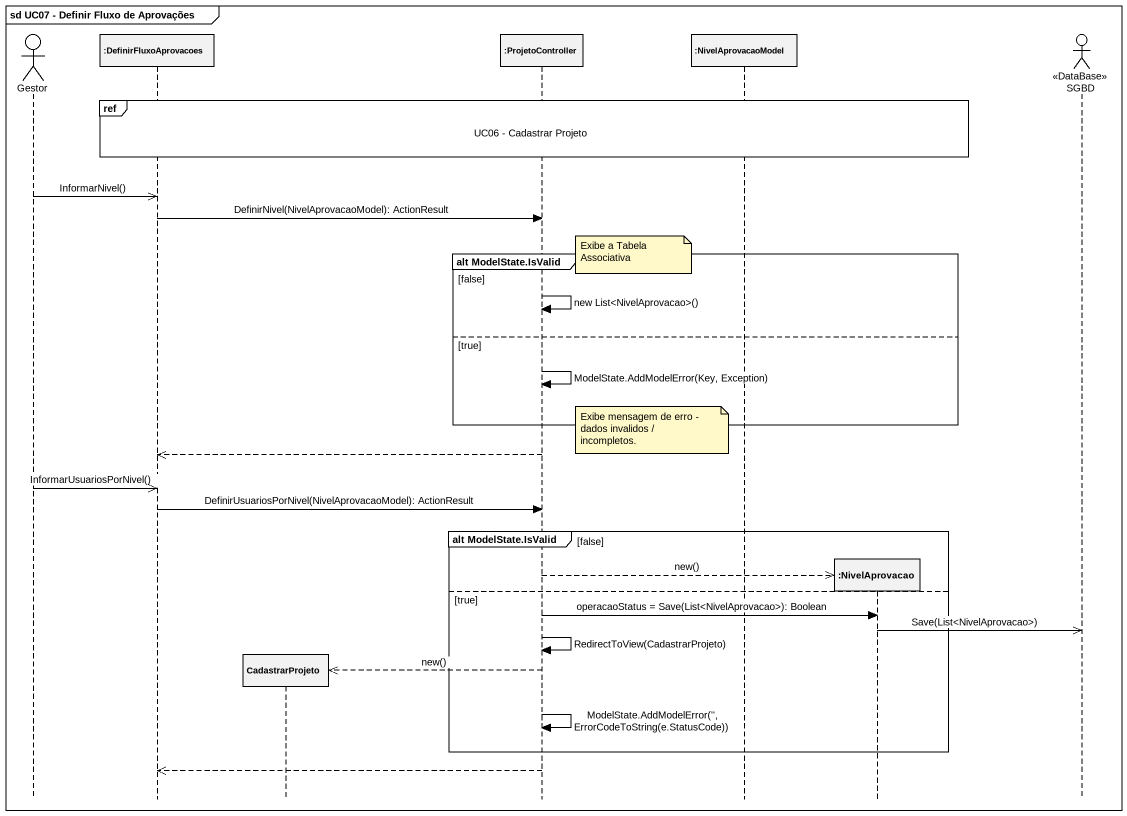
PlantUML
@startuml
mainframe sd UC07 - Definir Fluxo de Aprovações
hide footbox
actor Gestor
participant ":DefinirFluxoAprovacoes" as DefinirFluxoAprovacoes
participant CadastrarProjeto
participant ":ProjetoController" as ProjetoController
participant ":NivelAprovacaoModel" as NivelAprovacaoModel
participant ":NivelAprovacao" as NivelAprovacao
actor SGBD <<DataBase>>

ref over DefinirFluxoAprovacoes, CadastrarProjeto, ProjetoController, NivelAprovacaoModel, NivelAprovacao : UC06 - Cadastrar Projeto
Gestor ->> DefinirFluxoAprovacoes : InformarNivel()
DefinirFluxoAprovacoes -> ProjetoController : DefinirNivel(NivelAprovacaoModel): ActionResult
group alt ModelState.IsValid [false]
  note right of ProjetoController : Exibe a Tabela Associativa
  ProjetoController -> ProjetoController : new List<NivelAprovacao>()
else true
  ProjetoController -> ProjetoController : ModelState.AddModelError(Key, Exception)
end
note left of NivelAprovacaoModel : Exibe mensagem de erro - dados invalidos / incompletos.
ProjetoController -->> DefinirFluxoAprovacoes
Gestor ->> DefinirFluxoAprovacoes : InformarUsuariosPorNivel()
DefinirFluxoAprovacoes -> ProjetoController : DefinirUsuariosPorNivel(NivelAprovacaoModel): ActionResult
group alt ModelState.IsValid [false]
  ProjetoController -->> NivelAprovacao ** : new()
else true
  ProjetoController -> NivelAprovacao : operacaoStatus = Save(List<NivelAprovacao>): Boolean
  NivelAprovacao ->> SGBD : Save(List<NivelAprovacao>)
  ProjetoController -> ProjetoController : RedirectToView(CadastrarProjeto)
  ProjetoController -->> CadastrarProjeto ** : new()
  ProjetoController -> ProjetoController : ModelState.AddModelError('', ErrorCodeToString(e.StatusCode))
end
ProjetoController -->> DefinirFluxoAprovacoes
@enduml
